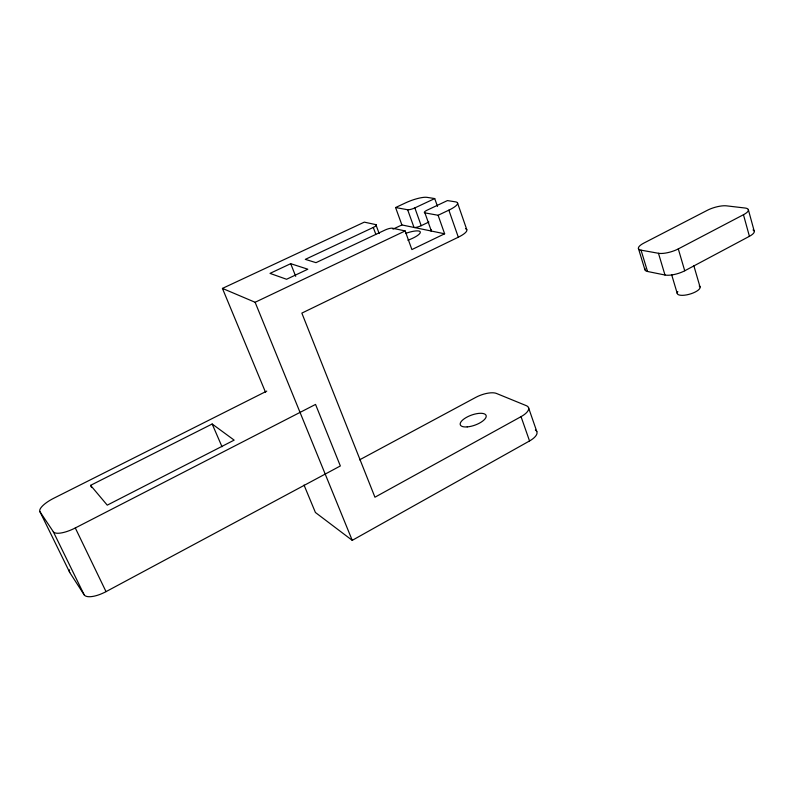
<?xml version="1.0" encoding="UTF-8"?>
<svg xmlns="http://www.w3.org/2000/svg" width="794" height="794" viewBox="0 0 794 794"><rect width="100%" height="100%" fill="white"/><g stroke="black" fill="none" stroke-linecap="round" stroke-linejoin="round"><path stroke-width="1.19" d="M304.023 485.045L315.407 512.477L352.238 540.347L529.538 440.958A16.575 6.779 -19.2 0 0 535.355 430.04M359.603 459.835L475.814 397.357A16.029 6.034 -19.7 0 1 496.458 393.447L526.323 405.665A16.684 6.531 -19.2 0 1 521.043 416.652L374.937 497.213L301.849 313.114L458.317 237.198A17.468 4.536 -19.5 0 0 465.492 228.712M40.028 511.852L69.763 572.514L84.174 594.845A19.84 7.374 -27 0 0 106.029 591.639L340.348 465.959L315.546 404.424L75.301 527.96A20.187 6.6 -26.1 0 1 53.297 531.702L40.028 511.852A19.294 6.015 -25.8 0 1 53.774 498.245L266.764 391.105M645.006 268.64A14.213 4.556 -16.7 0 0 647.527 271.479L664.985 275.012A14.52 4.724 -16.4 0 0 684.736 270.784L749.417 236.314A14.361 4.476 -15.6 0 0 753.03 229.942M641.046 250.16L658.474 253.286A14.6 4.526 -16.6 0 0 678.294 248.909L743.462 214.727A14.431 4.288 -15.8 0 0 745.09 208.028L726.52 205.845A14.123 4.139 -16.1 0 0 707.464 210.231L643.964 243.033A14.292 4.357 -16.8 0 0 641.046 250.16L647.527 271.479M90.576 485.352L212.167 423.996L234.151 440.124L107.25 505.153L90.576 485.352L91.628 487.576M431.192 229.784A5.796 1.459 -19.6 0 0 431.37 231.044L424.899 212.871L438.099 215.273L444.63 233.793L411.897 249.574L405.148 230.935L392.464 228.206A5.895 1.419 -20.1 0 0 385.05 230.042L316.002 262.655L305.323 259.37L373.279 227.441A5.747 1.35 -20.2 0 0 375.88 224.633L379.165 233.545M444.63 233.793L401.893 224.94L395.581 207.542L407.63 209.735L414.011 227.451A5.647 1.389 -19.8 0 0 421.207 225.685L428.889 222.022M375.88 224.633L364.307 222.141L222.429 288.401L255.112 302.276L405.148 230.935M438.099 215.273L448.858 210.152A17.587 4.218 -19.5 0 0 455.577 201.865L447.429 200.584L427.251 210.112A5.826 1.389 -19.6 0 0 424.899 212.871M393.02 229.138L401.893 224.94M290.703 263.677L270.01 273.384L286.574 279.27L307.834 269.216L290.703 263.677L295.696 276.312M407.63 209.735A5.677 1.32 -19.8 0 0 414.845 207.909L434.725 198.569L437.494 206.42M395.581 207.542L405.803 202.768A16.863 3.881 -19.8 0 1 427.063 197.359L434.725 198.569M53.297 531.702L84.174 594.845M75.301 527.96L106.029 591.639M212.167 423.996L222.012 446.744M222.429 288.401L265.593 392.435M255.112 302.276L352.238 540.347M373.279 227.441L375.77 234.151M414.845 207.909L421.207 225.685M448.858 210.152L458.317 237.198M521.043 416.652L529.538 440.958M457.483 202.817L466.773 229.605M528.447 407.451L536.804 431.549M638.416 248.433L644.877 269.642M658.474 253.286L664.985 275.012M671.625 274.605L677.242 293.462M678.294 248.909L684.736 270.784M693.817 265.653L700.04 286.981M743.462 214.727L749.417 236.314M748.305 209.527L754.181 230.985M699.216 285.969A11.85 4.039 -16.1 0 1 689.013 294.346A11.85 4.039 -16.1 0 1 677.838 291.616M69.763 572.514A18.977 6.729 -26.7 0 1 69.594 569.804M405.545 233.436A14.391 3.603 -19.9 0 1 420.264 231.937A14.391 3.603 -19.9 0 1 407.898 240.235M467.2 426.904A13.726 5.31 -19.9 0 0 486.206 415.937A13.726 5.31 -19.9 0 0 466.177 417.535A13.726 5.31 -19.9 0 0 467.2 426.904"/></g></svg>
